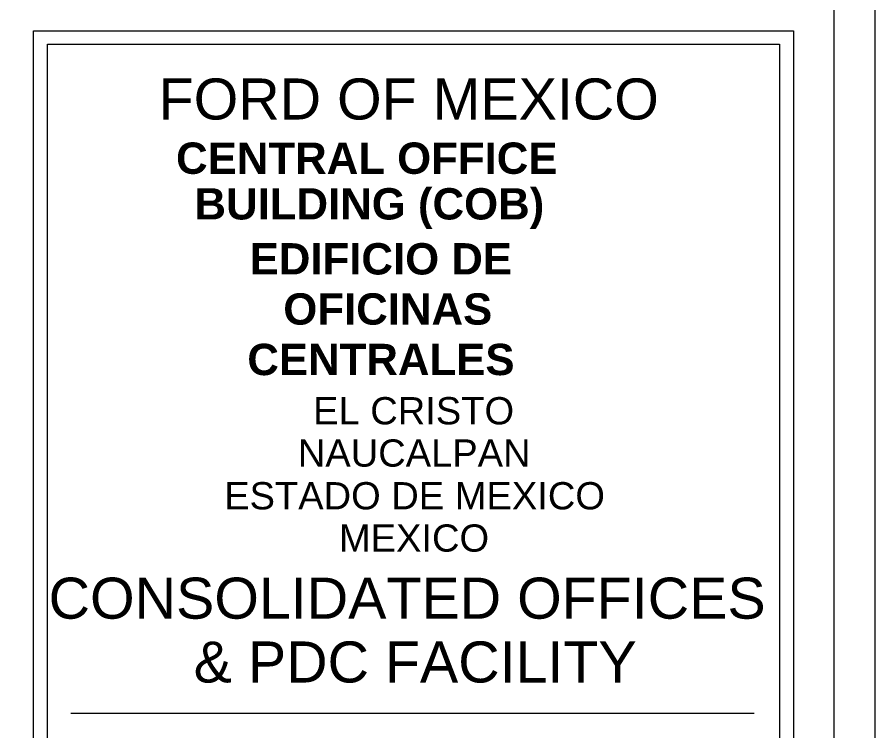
# Model space of a CAD drawing. Header units: metres. Extents: x 29 to 268, y -7 to 151.
# Drawn here: x 109.2 to 119.24, y 35.4 to 43.75 of the extents above; entities that cross this region are included whole.
import ezdxf

# ---------------------------------------------------------------- set-up
doc = ezdxf.new("R2010")
doc.units = ezdxf.units.M
doc.layers.add('pie de plano', color=7, linetype='Continuous')
doc.styles.add('PDF Helvetica', font='')
doc.styles.add('PDF Helvetica Bold', font='')
doc.styles.get('PDF Helvetica').set_extended_font_data('Helvetica')
doc.styles.get('PDF Helvetica Bold').set_extended_font_data('Helvetica', bold=True)

msp = doc.modelspace()

# ---------------------------------------------------------------- linework, layer by layer
at = {"lineweight": 0}
for points in [[(118.765, -6.08), (118.765, 52.445)], [(109.832, 35.605), (117.831, 35.605)]]:
    msp.add_lwpolyline(points, dxfattribs=at)
for points in [[(118.289, 34.139), (109.397, 34.139), (109.397, 43.594), (118.289, 43.594)], [(118.128, 34.295), (109.558, 34.295), (109.558, 43.438), (118.128, 43.438)]]:
    msp.add_lwpolyline(points, close=True, dxfattribs=at)
at = {"layer": 'pie de plano', "lineweight": 0}
msp.add_lwpolyline([(119.243, 53.256), (119.243, -6.745), (29.238, -6.745), (29.238, 53.256)], close=True, dxfattribs=at)

# ---------------------------------------------------------------- texts
at = {"lineweight": 0, "attachment_point": 4}
for s, insert, char_height, style in [('FORD OF MEXICO', (110.86, 42.791), 0.48053, 'PDF Helvetica'), ('CENTRAL OFFICE', (111.064, 42.099), 0.36645, 'PDF Helvetica Bold'), ('BUILDING (COB)', (111.279, 41.512), 0.36645, 'PDF Helvetica Bold'), ('EDIFICIO DE', (111.925, 40.921), 0.36645, 'PDF Helvetica Bold'), ('OFICINAS', (112.319, 40.334), 0.3664, 'PDF Helvetica Bold'), ('CENTRALES', (111.898, 39.743), 0.3664, 'PDF Helvetica Bold'), ('EL CRISTO', (112.668, 39.143), 0.319, 'PDF Helvetica'), ('NAUCALPAN', (112.489, 38.648), 0.319, 'PDF Helvetica'), ('ESTADO DE MEXICO', (111.627, 38.148), 0.31901, 'PDF Helvetica'), ('MEXICO', (112.97, 37.653), 0.319, 'PDF Helvetica'), ('CONSOLIDATED OFFICES', (109.572, 36.948), 0.48061, 'PDF Helvetica'), ('& PDC FACILITY', (111.27, 36.201), 0.48061, 'PDF Helvetica')]:
    msp.add_mtext(s, dxfattribs=dict(at, insert=insert, char_height=char_height, style=style))

doc.saveas('drawing.dxf')
